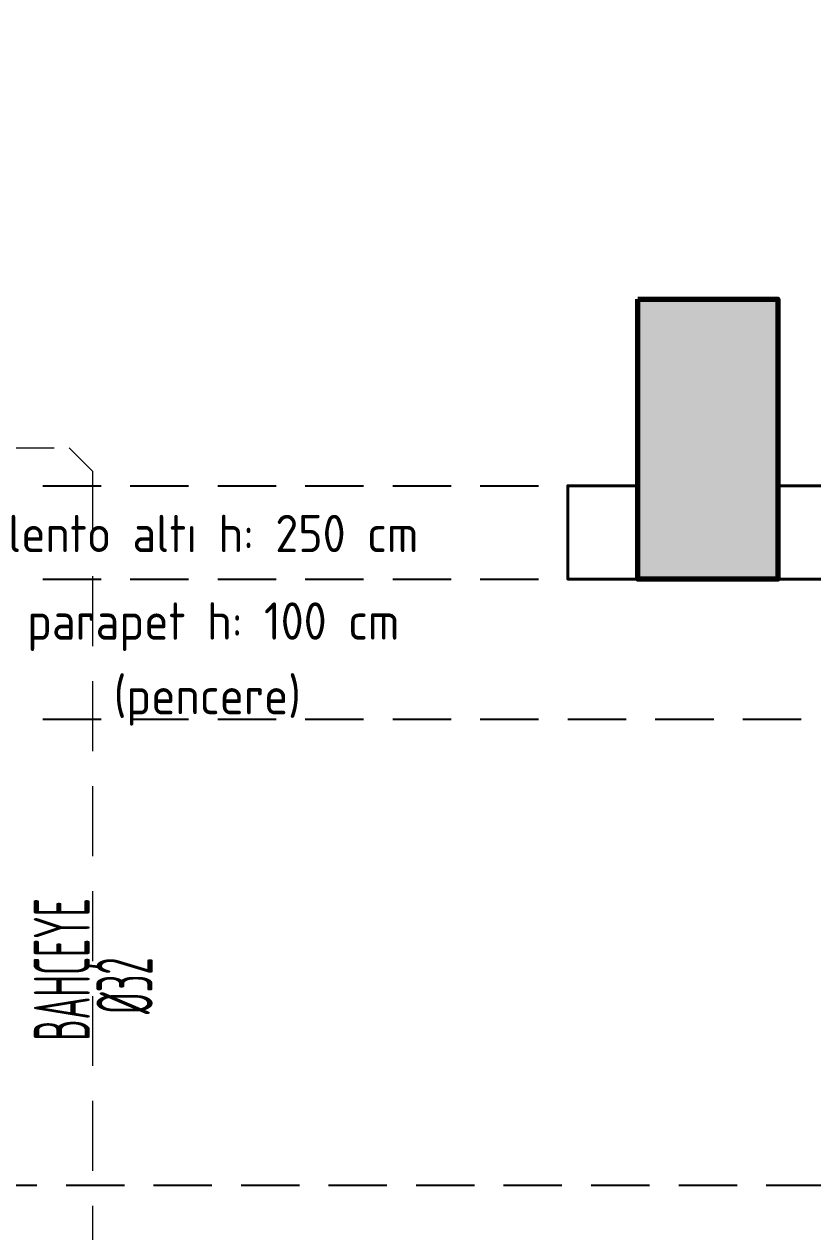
# Model space of a CAD drawing. Header units: centimetres. Extents: x 31 to 22766, y 238 to 3306.
# Drawn here: x 2690.6 to 2859.5, y 662.1 to 921 of the extents above; entities that cross this region are included whole.
import ezdxf
from ezdxf.xclip import XClip

# ---------------------------------------------------------------- set-up
doc = ezdxf.new("R2010")
doc.units = ezdxf.units.CM
doc.header["$XCLIPFRAME"] = 0
for name, pattern in [('ACAD_ISO07W100', [3, 0, -3]), ('DASHED', [0.75, 0.5, -0.25]), ('HIDDEN', [0.375, 0.25, -0.125])]:
    doc.linetypes.add(name, pattern=pattern)
for name, color, linetype, lineweight in [('00_BORDA_BETONARME', 5, 'Continuous', 70), ('00_BORDA_DUVAR', 8, 'Continuous', 40), ('00_BORDA_SIVA', 5, 'Continuous', 25), ('00_BORDA_TARAMA', 5, 'Continuous', 9), ('M-HVAC-VRF DRENAJ HATTI', 6, 'DASHED', 5), ('YAZI1', 8, 'Continuous', 5)]:
    doc.layers.add(name, color=color, linetype=linetype, lineweight=lineweight)
doc.layers.add('izdüşüm', color=8, linetype='ACAD_ISO07W100')
doc.layers.add('M-ST-YAĞMUR SUYU', color=6, linetype='RAINWATER')
doc.styles.get("Standard").update_dxf_attribs({"font": 'GENISO.shx'})
doc.styles.add('style1', font='GENISO.shx', dxfattribs={"height": 80})
doc.linetypes.add('RAINWATER', pattern='A,6,-0.4,[") )",Standard,S=1,R=0,X=-0.1,Y=-0.5],-1.1', length=7.5)

# ---------------------------------------------------------------- blocks, each defined once
blk = doc.blocks.new('BETONARME PLANI')
at = {"layer": '00_BORDA_TARAMA'}
h = blk.add_hatch(dxfattribs=at)
h.set_pattern_fill('ANSI36', color=256)
h.set_pattern_definition([(45, (25862.2684, -18283.2323), (1.68379802, 6.1739261), [7.9375, -1.5875, 0, -1.5875])])
h.paths.add_polyline_path([(37985.64, 1232.62), (37985.64, 1202.62), (37925.64, 1202.62), (37925.64, 1232.62)])
h.paths.add_polyline_path([(37955.64, 902.62), (37985.64, 902.62), (37985.64, 842.62), (37955.64, 842.62)])
h.paths.add_polyline_path([(37985.64, 1792.62), (37985.64, 1762.62), (37925.64, 1762.62), (37925.64, 1792.62)])
h.paths.add_polyline_path([(37090.64, 842.62), (37130.64, 842.62), (37130.64, 882.62), (37090.64, 882.62)])
h.paths.add_polyline_path([(37985.64, 352.62), (37985.64, 322.62), (37925.64, 322.62), (37925.64, 352.62)])
h.paths.add_polyline_path([(37090.64, 1272.62), (37130.64, 1272.62), (37130.64, 1312.62), (37090.64, 1312.62)])
h.paths.add_polyline_path([(37555.64, 1302.62), (37585.64, 1302.62), (37585.64, 1202.62), (37555.64, 1202.62)])
h.paths.add_polyline_path([(37100.64, 382.62), (37130.64, 382.62), (37130.64, 322.62), (37100.64, 322.62)])
h.paths.add_polyline_path([(37130.64, 1752.62), (37130.64, 1792.62), (37100.64, 1792.62), (37100.64, 1752.62)])
h.paths.add_polyline_path([(37585.64, 352.62), (37585.64, 322.62), (37525.64, 322.62), (37525.64, 352.62)])
h.paths.add_polyline_path([(37585.64, 842.62), (37560.64, 842.62), (37560.64, 992.62), (37585.64, 992.62)])
h.paths.add_polyline_path([(36035.64, 382.62), (36065.64, 382.62), (36065.64, 322.62), (36035.64, 322.62)])
h.paths.add_polyline_path([(36645.64, 1792.62), (36675.64, 1792.62), (36675.64, 1732.62), (36645.64, 1732.62)])
h.paths.add_polyline_path([(35505.64, 382.62), (35535.64, 382.62), (35535.64, 322.62), (35505.64, 322.62)])
h.paths.add_polyline_path([(36065.64, 1792.62), (36065.64, 1767.62), (35915.64, 1767.62), (35915.64, 1792.62)])
h.paths.add_polyline_path([(37585.64, 1792.62), (37585.64, 1762.62), (37525.64, 1762.62), (37525.64, 1792.62)])
h.paths.add_polyline_path([(36645.64, 382.62), (36675.64, 382.62), (36675.64, 322.62), (36645.64, 322.62)])
h.paths.add_polyline_path([(36645.64, 902.62), (36675.64, 902.62), (36675.64, 842.62), (36645.64, 842.62)])
h.paths.add_polyline_path([(36065.64, 1297.62), (36065.64, 1272.62), (35915.64, 1272.62), (35915.64, 1297.62)])
h.paths.add_polyline_path([(35565.64, 1302.62), (35565.64, 1272.62), (35505.64, 1272.62), (35505.64, 1302.62)])
h.paths.add_polyline_path([(36035.64, 902.62), (36065.64, 902.62), (36065.64, 842.62), (36035.64, 842.62)])
h.paths.add_polyline_path([(35505.64, 902.62), (35535.64, 902.62), (35535.64, 842.62), (35505.64, 842.62)])
h.paths.add_polyline_path([(34925.64, 352.62), (34925.64, 322.62), (34865.64, 322.62), (34865.64, 352.62)])
h.paths.add_polyline_path([(34865.64, 992.62), (34890.64, 992.62), (34890.64, 842.62), (34865.64, 842.62)])
h.paths.add_polyline_path([(34925.64, 1792.62), (34925.64, 1762.62), (34865.64, 1762.62), (34865.64, 1792.62)])
h.paths.add_polyline_path([(34925.64, 1302.62), (34925.64, 1272.62), (34865.64, 1272.62), (34865.64, 1302.62)])
h.paths.add_polyline_path([(36645.64, 1332.62), (36675.64, 1332.62), (36675.64, 1272.62), (36645.64, 1272.62)])
h.paths.add_polyline_path([(35505.64, 1762.62), (35505.64, 1792.62), (35565.64, 1792.62), (35565.64, 1762.62)])
at = {"layer": '00_BORDA_BETONARME', "lineweight": 70, "ltscale": 3}
blk.add_lwpolyline([(37100.64, 382.62), (37130.64, 382.62), (37130.64, 322.62), (37100.64, 322.62)], close=True, dxfattribs=at)
blk = doc.blocks.new('DUVAR PLANI')
at = {"layer": '00_BORDA_DUVAR', "lineweight": 40, "extrusion": (1.81127e-16, 0, -1)}
for points in [[(-37100.64, 5342.62), (-37085.64, 5342.62), (-37085.64, 5322.62), (-37100.64, 5322.62)], [(-37130.64, 5342.62), (-37145.64, 5342.62), (-37145.64, 5322.62), (-37130.64, 5322.62)]]:
    blk.add_lwpolyline(points, dxfattribs=at)
at = {"layer": '00_BORDA_SIVA', "color": 251, "linetype": 'HIDDEN', "ltscale": 50}
for p, q in [((36935.64, 5342.62), (37085.64, 5342.62)), ((36935.64, 5322.62), (37085.64, 5322.62))]:
    blk.add_line(p, q, dxfattribs=at)
blk.add_blockref('BETONARME PLANI', (0, 5000))
blk = doc.blocks.new('G$CCD2FF134')
at = {"layer": 'M-HVAC-VRF DRENAJ HATTI', "ltscale": 30}
for p, q in [((-1025.03, -1441.88), (-1006.84, -1441.88)), ((-1006.84, -1441.88), (-1001.84, -1446.88)), ((-1001.84, -1446.88), (-1001.83, -1651.39))]:
    blk.add_line(p, q, dxfattribs=at)
at = {"layer": 'M-ST-YAĞMUR SUYU', "color": 7, "ltscale": 10, "width": 0.5}
for s, p in [('BAHÇEYE', (-1002.42, -1568.98)), ('Ø32', (-988.95, -1563.24))]:
    blk.add_text(s, height=12, rotation=90, dxfattribs=at).set_placement(p)

msp = doc.modelspace()

# ---------------------------------------------------------------- linework, layer by layer
at = {"layer": 'izdüşüm', "color": 251, "linetype": 'HIDDEN', "ltscale": 50}
for points in [[(457.03, 2402.03), (3837.03, 2402.03), (3837.03, 672.03), (457.03, 672.03)], [(557.03, 772.03), (3737.03, 772.03), (3737.03, 2302.03), (557.03, 2302.03)]]:
    msp.add_lwpolyline(points, close=True, dxfattribs=at)

# ---------------------------------------------------------------- block references
ref = msp.add_blockref('G$CCD2FF134', (3707.03, 2272.03))
XClip(ref).set_block_clipping_path([(-3470.0000000001, -1889.9999999982), (349.9999999999, 300.0000000019)])
msp.add_blockref('DUVAR PLANI', (-34278.61, -4520.59))

# ---------------------------------------------------------------- texts
at = {"layer": 'YAZI1', "char_height": 8, "attachment_point": 1, "style": 'style1'}
for s, insert, width in [('\\pxsm1,qc;lento altı h: 250 cm', (2165.28, 815.81), 1131.5727), ('\\pxsm1,qc;parapet h: 100 cm', (2165.28, 797.04), 1131.5727), ('\\pxsm1,qc;(pencere)', (2675.15, 781.04), 109.2793)]:
    msp.add_mtext(s, dxfattribs=dict(at, insert=insert, width=width))

doc.saveas('drawing.dxf')
